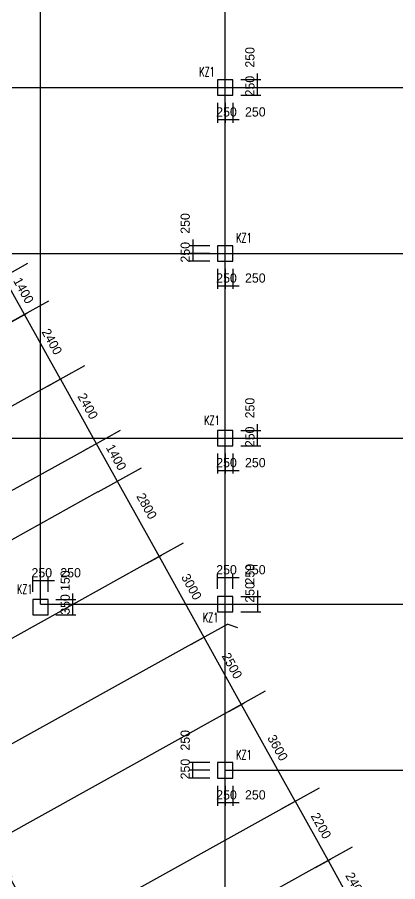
# Model space of a CAD drawing. Extents: x 387171 to 699106, y 11966 to 245688.
# Drawn here: x 517902 to 530258, y 107467 to 135566 of the extents above; entities that cross this region are included whole.
import ezdxf

# ---------------------------------------------------------------- set-up
doc = ezdxf.new("R2010")
doc.units = 0
doc.header["$LTSCALE"] = 100
doc.header["$MEASUREMENT"] = 0
for name, color, linetype in [('COLU', 7, 'Continuous'), ('DIM', 3, 'Continuous'), ('DOTE', 253, 'Continuous'), ('L-AXIS', 3, 'Continuous'), ('NUM', 7, 'Continuous'), ('小尺寸', 4, 'Continuous')]:
    doc.layers.add(name, color=color, linetype=linetype)
doc.styles.add('hztxt', font='hztxt')
doc.styles.get("Standard").update_dxf_attribs({"font": 'standard'})
doc.dimstyles.get("Standard").update_dxf_attribs({"dimtxt": 300, "dimasz": 100, "dimexe": 100, "dimexo": 250, "dimgap": 100, "dimtad": 0, "dimtoh": 1, "dimdec": 0, "dimdsep": 46, "dimcen": 0.09, "dimclrt": 7, "dimadec": 0, "dimazin": 0, "dimtfac": 1, "dimtdec": 4, "dimtofl": 0, "dimtmove": 0, "dimatfit": 3, "dimfxl": 1, "dimtolj": 1, "dimtzin": 0, "dimarcsym": 0})

# ---------------------------------------------------------------- blocks, each defined once
blk = doc.blocks.new('*D3663')
at = {"layer": 'L-AXIS', "color": 0, "linetype": 'ByBlock', "lineweight": -2}
for p, q in [((526521, 109854), (527016, 110128)), ((526929, 110080), (527997, 108156)), ((527588, 107929), (528084, 108205))]:
    blk.add_line(p, q, dxfattribs=at)
for points in [[(526929, 110080), (526992, 110000), (526963, 109984)], [(527997, 108156), (527934, 108236), (527963, 108252)]]:
    blk.add_solid(points, dxfattribs=at)
at = {"layer": 'L-AXIS', "color": 7, "linetype": 'Continuous', "lineweight": -2, "insert": (527769, 109288), "char_height": 300, "width": 780, "attachment_point": 5, "rotation": 299.0454, "style": 'hztxt'}
blk.add_mtext('2200', dxfattribs=at)
blk = doc.blocks.new('*D4112')
at = {"layer": 'L-AXIS', "color": 0, "linetype": 'ByBlock', "lineweight": -2}
for p, q in [((527588, 107929), (528082, 108204)), ((527995, 108155), (529160, 106057)), ((528753, 105831), (529247, 106106))]:
    blk.add_line(p, q, dxfattribs=at)
for points in [[(527995, 108155), (528058, 108076), (528029, 108060)], [(529160, 106057), (529097, 106137), (529126, 106153)]]:
    blk.add_solid(points, dxfattribs=at)
at = {"layer": 'L-AXIS', "color": 7, "linetype": 'Continuous', "lineweight": -2, "insert": (528893, 107350), "char_height": 300, "width": 785, "attachment_point": 5, "rotation": 299.0454, "style": 'hztxt'}
blk.add_mtext('2400', dxfattribs=at)
blk = doc.blocks.new('*D1820')
at = {"layer": 'L-AXIS', "color": 0, "linetype": 'ByBlock', "lineweight": -2}
for p, q in [((517732, 125676), (518226, 125951)), ((519304, 123804), (518139, 125902)), ((518897, 123578), (519392, 123853))]:
    blk.add_line(p, q, dxfattribs=at)
for points in [[(518139, 125902), (518202, 125823), (518173, 125807)], [(519304, 123804), (519241, 123884), (519270, 123900)]]:
    blk.add_solid(points, dxfattribs=at)
at = {"layer": 'L-AXIS', "color": 7, "linetype": 'Continuous', "lineweight": -2, "insert": (519028, 125023), "char_height": 300, "width": 785, "attachment_point": 5, "rotation": 299.0454, "style": 'hztxt'}
blk.add_mtext('2400', dxfattribs=at)
blk = doc.blocks.new('*D4188')
at = {"layer": 'L-AXIS', "color": 0, "linetype": 'ByBlock', "lineweight": -2}
for p, q in [((520062, 121480), (520557, 121755)), ((520469, 121706), (521149, 120482)), ((520742, 120256), (521237, 120531))]:
    blk.add_line(p, q, dxfattribs=at)
for points in [[(520469, 121706), (520533, 121627), (520503, 121611)], [(521149, 120482), (521086, 120561), (521115, 120578)]]:
    blk.add_solid(points, dxfattribs=at)
at = {"layer": 'L-AXIS', "color": 7, "linetype": 'Continuous', "lineweight": -2, "insert": (521115, 121264), "char_height": 300, "width": 695, "attachment_point": 5, "rotation": 299.0454, "style": 'hztxt'}
blk.add_mtext('1400', dxfattribs=at)
blk = doc.blocks.new('*D4152')
at = {"layer": 'L-AXIS', "color": 0, "linetype": 'ByBlock', "lineweight": -2}
for p, q in [((518897, 123578), (519392, 123853)), ((519304, 123804), (520469, 121706)), ((520062, 121480), (520557, 121755))]:
    blk.add_line(p, q, dxfattribs=at)
for points in [[(519304, 123804), (519367, 123725), (519338, 123709)], [(520469, 121706), (520406, 121785), (520435, 121802)]]:
    blk.add_solid(points, dxfattribs=at)
at = {"layer": 'L-AXIS', "color": 7, "linetype": 'Continuous', "lineweight": -2, "insert": (520193, 122925), "char_height": 300, "width": 785, "attachment_point": 5, "rotation": 299.0454, "style": 'hztxt'}
blk.add_mtext('2400', dxfattribs=at)
blk = doc.blocks.new('*D12')
at = {"layer": 'L-AXIS', "color": 0, "linetype": 'ByBlock', "lineweight": -2}
for p, q in [((522101, 117808), (522596, 118083)), ((522509, 118034), (523965, 115412)), ((523558, 115185), (524053, 115460))]:
    blk.add_line(p, q, dxfattribs=at)
for points in [[(522509, 118034), (522572, 117955), (522543, 117939)], [(523965, 115412), (523902, 115491), (523931, 115507)]]:
    blk.add_solid(points, dxfattribs=at)
at = {"layer": 'L-AXIS', "color": 7, "linetype": 'Continuous', "lineweight": -2, "insert": (523561, 117053), "char_height": 300, "width": 780, "attachment_point": 5, "rotation": 299.0454, "style": 'hztxt'}
blk.add_mtext('3000', dxfattribs=at)
blk = doc.blocks.new('*D272')
at = {"layer": 'L-AXIS', "color": 0, "linetype": 'ByBlock', "lineweight": -2}
for p, q in [((523558, 115185), (524053, 115460)), ((523965, 115412), (525179, 113226)), ((524772, 113000), (525266, 113275))]:
    blk.add_line(p, q, dxfattribs=at)
for points in [[(523965, 115412), (524028, 115332), (523999, 115316)], [(525179, 113226), (525116, 113305), (525145, 113321)]]:
    blk.add_solid(points, dxfattribs=at)
at = {"layer": 'L-AXIS', "color": 7, "linetype": 'Continuous', "lineweight": -2, "insert": (524878, 114489), "char_height": 300, "width": 780, "attachment_point": 5, "rotation": 299.0454, "style": 'hztxt'}
blk.add_mtext('2500', dxfattribs=at)
blk = doc.blocks.new('*D484')
at = {"layer": 'L-AXIS', "color": 0, "linetype": 'ByBlock', "lineweight": -2}
for p, q in [((524772, 113000), (525266, 113275)), ((525179, 113226), (526927, 110079)), ((526519, 109853), (527014, 110127))]:
    blk.add_line(p, q, dxfattribs=at)
for points in [[(525179, 113226), (525242, 113147), (525213, 113130)], [(526927, 110079), (526864, 110158), (526893, 110174)]]:
    blk.add_solid(points, dxfattribs=at)
at = {"layer": 'L-AXIS', "color": 7, "linetype": 'Continuous', "lineweight": -2, "insert": (526359, 111822), "char_height": 300, "width": 775, "attachment_point": 5, "rotation": 299.0454, "style": 'hztxt'}
blk.add_mtext('3600', dxfattribs=at)
blk = doc.blocks.new('*D3235')
at = {"layer": 'L-AXIS', "color": 0, "linetype": 'ByBlock', "lineweight": -2}
for p, q in [((520742, 120256), (521237, 120531)), ((521149, 120482), (522508, 118034)), ((522101, 117808), (522596, 118083))]:
    blk.add_line(p, q, dxfattribs=at)
for points in [[(521149, 120482), (521212, 120403), (521183, 120387)], [(522508, 118034), (522445, 118114), (522474, 118130)]]:
    blk.add_solid(points, dxfattribs=at)
at = {"layer": 'L-AXIS', "color": 7, "linetype": 'Continuous', "lineweight": -2, "insert": (522105, 119676), "char_height": 300, "width": 780, "attachment_point": 5, "rotation": 299.0454, "style": 'hztxt'}
blk.add_mtext('2800', dxfattribs=at)
blk = doc.blocks.new('*D3917')
at = {"layer": 'L-AXIS', "color": 0, "linetype": 'ByBlock', "lineweight": -2}
for p, q in [((517052, 126900), (517547, 127175)), ((518139, 125902), (517459, 127126)), ((517732, 125676), (518226, 125951))]:
    blk.add_line(p, q, dxfattribs=at)
for points in [[(517459, 127126), (517522, 127047), (517493, 127031)], [(518139, 125902), (518076, 125982), (518105, 125998)]]:
    blk.add_solid(points, dxfattribs=at)
at = {"layer": 'L-AXIS', "color": 7, "linetype": 'Continuous', "lineweight": -2, "insert": (518105, 126684), "char_height": 300, "width": 695, "attachment_point": 5, "rotation": 299.0454, "style": 'hztxt'}
blk.add_mtext('1400', dxfattribs=at)
blk = doc.blocks.new('*D1040')
at = {"layer": '小尺寸', "color": 0, "linetype": 'ByBlock', "lineweight": -2}
for p, q in [((517429, 107493), (517735, 107662)), ((517648, 107614), (517866, 107220)), ((517648, 107099), (517954, 107269))]:
    blk.add_line(p, q, dxfattribs=at)
for points in [[(517648, 107614), (517711, 107535), (517682, 107518)], [(517866, 107220), (517803, 107300), (517832, 107316)]]:
    blk.add_solid(points, dxfattribs=at)
at = {"layer": '小尺寸', "color": 7, "linetype": 'Continuous', "lineweight": -2, "insert": (518274, 107002), "char_height": 300, "width": 576.67, "attachment_point": 5, "rotation": 299.0454, "style": 'hztxt'}
blk.add_mtext('450', dxfattribs=at)
blk = doc.blocks.new('*D3163')
at = {"layer": 'DIM', "color": 0, "linetype": 'ByBlock', "lineweight": -2}
for p, q in [((524408, 132788), (524408, 132138)), ((524658, 132788), (524658, 132138)), ((524408, 132238), (524658, 132238))]:
    blk.add_line(p, q, dxfattribs=at)
for points in [[(524408, 132238), (524508, 132255), (524508, 132221)], [(524658, 132238), (524558, 132221), (524558, 132255)]]:
    blk.add_solid(points, dxfattribs=at)
at = {"layer": 'DIM', "color": 7, "linetype": 'Continuous', "lineweight": -2, "insert": (524698, 132488), "char_height": 300, "width": 566.67, "attachment_point": 5, "style": 'hztxt'}
blk.add_mtext('250', dxfattribs=at)
blk = doc.blocks.new('*D3405')
at = {"layer": 'DIM', "color": 0, "linetype": 'ByBlock', "lineweight": -2}
for p, q in [((524658, 132788), (524658, 132138)), ((524908, 132788), (524908, 132138)), ((524458, 132238), (525108, 132238))]:
    blk.add_line(p, q, dxfattribs=at)
for points in [[(524658, 132238), (524558, 132221), (524558, 132255)], [(524908, 132238), (525008, 132255), (525008, 132221)]]:
    blk.add_solid(points, dxfattribs=at)
at = {"layer": 'DIM', "color": 7, "linetype": 'Continuous', "lineweight": -2, "insert": (525634, 132488), "char_height": 300, "width": 566.67, "attachment_point": 5, "style": 'hztxt'}
blk.add_mtext('250', dxfattribs=at)
blk = doc.blocks.new('*D3867')
at = {"layer": 'DIM', "color": 0, "linetype": 'ByBlock', "lineweight": -2}
for p, q in [((525158, 133288), (525808, 133288)), ((525708, 133038), (525708, 133288)), ((525158, 133038), (525808, 133038))]:
    blk.add_line(p, q, dxfattribs=at)
for points in [[(525708, 133288), (525725, 133188), (525691, 133188)], [(525708, 133038), (525691, 133138), (525725, 133138)]]:
    blk.add_solid(points, dxfattribs=at)
at = {"layer": 'DIM', "color": 7, "linetype": 'Continuous', "lineweight": -2, "insert": (525458, 133328), "char_height": 300, "width": 566.67, "attachment_point": 5, "rotation": 90, "style": 'hztxt'}
blk.add_mtext('250', dxfattribs=at)
blk = doc.blocks.new('*D4107')
at = {"layer": 'DIM', "color": 0, "linetype": 'ByBlock', "lineweight": -2}
for p, q in [((525158, 133538), (525808, 133538)), ((525708, 133088), (525708, 133738)), ((525158, 133288), (525808, 133288))]:
    blk.add_line(p, q, dxfattribs=at)
for points in [[(525708, 133538), (525691, 133638), (525725, 133638)], [(525708, 133288), (525725, 133188), (525691, 133188)]]:
    blk.add_solid(points, dxfattribs=at)
at = {"layer": 'DIM', "color": 7, "linetype": 'Continuous', "lineweight": -2, "insert": (525458, 134264), "char_height": 300, "width": 566.67, "attachment_point": 5, "rotation": 90, "style": 'hztxt'}
blk.add_mtext('250', dxfattribs=at)
blk = doc.blocks.new('*D1122')
at = {"layer": 'DIM', "color": 0, "linetype": 'ByBlock', "lineweight": -2}
for p, q in [((518408, 116888), (518408, 117358)), ((518408, 117258), (518658, 117258)), ((518658, 116888), (518658, 117358))]:
    blk.add_line(p, q, dxfattribs=at)
for points in [[(518408, 117258), (518508, 117275), (518508, 117242)], [(518658, 117258), (518558, 117242), (518558, 117275)]]:
    blk.add_solid(points, dxfattribs=at)
at = {"layer": 'DIM', "color": 7, "linetype": 'Continuous', "lineweight": -2, "insert": (518698, 117508), "char_height": 300, "width": 566.67, "attachment_point": 5, "style": 'hztxt'}
blk.add_mtext('250', dxfattribs=at)
blk = doc.blocks.new('*D1382')
at = {"layer": 'DIM', "color": 0, "linetype": 'ByBlock', "lineweight": -2}
for p, q in [((518458, 117258), (519108, 117258)), ((518658, 116888), (518658, 117358)), ((518908, 116888), (518908, 117358))]:
    blk.add_line(p, q, dxfattribs=at)
for points in [[(518658, 117258), (518558, 117242), (518558, 117275)], [(518908, 117258), (519008, 117275), (519008, 117242)]]:
    blk.add_solid(points, dxfattribs=at)
at = {"layer": 'DIM', "color": 7, "linetype": 'Continuous', "lineweight": -2, "insert": (519634, 117508), "char_height": 300, "width": 566.67, "attachment_point": 5, "style": 'hztxt'}
blk.add_mtext('250', dxfattribs=at)
blk = doc.blocks.new('*D1596')
at = {"layer": 'DIM', "color": 0, "linetype": 'ByBlock', "lineweight": -2}
for p, q in [((519158, 116488), (519808, 116488)), ((519708, 116138), (519708, 116488)), ((519158, 116138), (519808, 116138))]:
    blk.add_line(p, q, dxfattribs=at)
for points in [[(519708, 116488), (519725, 116388), (519691, 116388)], [(519708, 116138), (519691, 116238), (519725, 116238)]]:
    blk.add_solid(points, dxfattribs=at)
at = {"layer": 'DIM', "color": 7, "linetype": 'Continuous', "lineweight": -2, "insert": (519458, 116478), "char_height": 300, "width": 566.67, "attachment_point": 5, "rotation": 90, "style": 'hztxt'}
blk.add_mtext('350', dxfattribs=at)
blk = doc.blocks.new('*D1556')
at = {"layer": 'DIM', "color": 0, "linetype": 'ByBlock', "lineweight": -2}
for p, q in [((519158, 116638), (519808, 116638)), ((519708, 116288), (519708, 116838)), ((519158, 116488), (519808, 116488))]:
    blk.add_line(p, q, dxfattribs=at)
for points in [[(519708, 116638), (519691, 116738), (519725, 116738)], [(519708, 116488), (519725, 116388), (519691, 116388)]]:
    blk.add_solid(points, dxfattribs=at)
at = {"layer": 'DIM', "color": 7, "linetype": 'Continuous', "lineweight": -2, "insert": (519458, 117253), "char_height": 300, "width": 476.67, "attachment_point": 5, "rotation": 90, "style": 'hztxt'}
blk.add_mtext('150', dxfattribs=at)
blk = doc.blocks.new('*D3607')
at = {"layer": 'DIM', "color": 0, "linetype": 'ByBlock', "lineweight": -2}
for p, q in [((524158, 128138), (523508, 128138)), ((523608, 128338), (523608, 127688)), ((524158, 127888), (523508, 127888))]:
    blk.add_line(p, q, dxfattribs=at)
for points in [[(523608, 128138), (523591, 128238), (523625, 128238)], [(523608, 127888), (523625, 127788), (523591, 127788)]]:
    blk.add_solid(points, dxfattribs=at)
at = {"layer": 'DIM', "color": 7, "linetype": 'Continuous', "lineweight": -2, "insert": (523358, 128864), "char_height": 300, "width": 566.67, "attachment_point": 5, "rotation": 90, "style": 'hztxt'}
blk.add_mtext('250', dxfattribs=at)
blk = doc.blocks.new('*D4104')
at = {"layer": 'DIM', "color": 0, "linetype": 'ByBlock', "lineweight": -2}
for p, q in [((524158, 127888), (523508, 127888)), ((523608, 127888), (523608, 127638)), ((524158, 127638), (523508, 127638))]:
    blk.add_line(p, q, dxfattribs=at)
for points in [[(523608, 127888), (523625, 127788), (523591, 127788)], [(523608, 127638), (523591, 127738), (523625, 127738)]]:
    blk.add_solid(points, dxfattribs=at)
at = {"layer": 'DIM', "color": 7, "linetype": 'Continuous', "lineweight": -2, "insert": (523358, 127928), "char_height": 300, "width": 566.67, "attachment_point": 5, "rotation": 90, "style": 'hztxt'}
blk.add_mtext('250', dxfattribs=at)
blk = doc.blocks.new('*D2200')
at = {"layer": 'DIM', "color": 0, "linetype": 'ByBlock', "lineweight": -2}
for p, q in [((524408, 127388), (524408, 126738)), ((524658, 127388), (524658, 126738)), ((524408, 126838), (524658, 126838))]:
    blk.add_line(p, q, dxfattribs=at)
for points in [[(524408, 126838), (524508, 126855), (524508, 126821)], [(524658, 126838), (524558, 126821), (524558, 126855)]]:
    blk.add_solid(points, dxfattribs=at)
at = {"layer": 'DIM', "color": 7, "linetype": 'Continuous', "lineweight": -2, "insert": (524698, 127088), "char_height": 300, "width": 566.67, "attachment_point": 5, "style": 'hztxt'}
blk.add_mtext('250', dxfattribs=at)
blk = doc.blocks.new('*D2431')
at = {"layer": 'DIM', "color": 0, "linetype": 'ByBlock', "lineweight": -2}
for p, q in [((524658, 127388), (524658, 126738)), ((524908, 127388), (524908, 126738)), ((524458, 126838), (525108, 126838))]:
    blk.add_line(p, q, dxfattribs=at)
for points in [[(524658, 126838), (524558, 126821), (524558, 126855)], [(524908, 126838), (525008, 126855), (525008, 126821)]]:
    blk.add_solid(points, dxfattribs=at)
at = {"layer": 'DIM', "color": 7, "linetype": 'Continuous', "lineweight": -2, "insert": (525634, 127088), "char_height": 300, "width": 566.67, "attachment_point": 5, "style": 'hztxt'}
blk.add_mtext('250', dxfattribs=at)
blk = doc.blocks.new('*D3362')
at = {"layer": 'DIM', "color": 0, "linetype": 'ByBlock', "lineweight": -2}
for p, q in [((524408, 121388), (524408, 120738)), ((524658, 121388), (524658, 120738)), ((524408, 120838), (524658, 120838))]:
    blk.add_line(p, q, dxfattribs=at)
for points in [[(524408, 120838), (524508, 120855), (524508, 120821)], [(524658, 120838), (524558, 120821), (524558, 120855)]]:
    blk.add_solid(points, dxfattribs=at)
at = {"layer": 'DIM', "color": 7, "linetype": 'Continuous', "lineweight": -2, "insert": (524698, 121088), "char_height": 300, "width": 566.67, "attachment_point": 5, "style": 'hztxt'}
blk.add_mtext('250', dxfattribs=at)
blk = doc.blocks.new('*D1692')
at = {"layer": 'DIM', "color": 0, "linetype": 'ByBlock', "lineweight": -2}
for p, q in [((524658, 121388), (524658, 120738)), ((524908, 121388), (524908, 120738)), ((524458, 120838), (525108, 120838))]:
    blk.add_line(p, q, dxfattribs=at)
for points in [[(524658, 120838), (524558, 120821), (524558, 120855)], [(524908, 120838), (525008, 120855), (525008, 120821)]]:
    blk.add_solid(points, dxfattribs=at)
at = {"layer": 'DIM', "color": 7, "linetype": 'Continuous', "lineweight": -2, "insert": (525634, 121088), "char_height": 300, "width": 566.67, "attachment_point": 5, "style": 'hztxt'}
blk.add_mtext('250', dxfattribs=at)
blk = doc.blocks.new('*D1945')
at = {"layer": 'DIM', "color": 0, "linetype": 'ByBlock', "lineweight": -2}
for p, q in [((525158, 121888), (525808, 121888)), ((525708, 121638), (525708, 121888)), ((525158, 121638), (525808, 121638))]:
    blk.add_line(p, q, dxfattribs=at)
for points in [[(525708, 121888), (525725, 121788), (525691, 121788)], [(525708, 121638), (525691, 121738), (525725, 121738)]]:
    blk.add_solid(points, dxfattribs=at)
at = {"layer": 'DIM', "color": 7, "linetype": 'Continuous', "lineweight": -2, "insert": (525458, 121928), "char_height": 300, "width": 566.67, "attachment_point": 5, "rotation": 90, "style": 'hztxt'}
blk.add_mtext('250', dxfattribs=at)
blk = doc.blocks.new('*D2163')
at = {"layer": 'DIM', "color": 0, "linetype": 'ByBlock', "lineweight": -2}
for p, q in [((525708, 121688), (525708, 122338)), ((525158, 122138), (525808, 122138)), ((525158, 121888), (525808, 121888))]:
    blk.add_line(p, q, dxfattribs=at)
for points in [[(525708, 122138), (525691, 122238), (525725, 122238)], [(525708, 121888), (525725, 121788), (525691, 121788)]]:
    blk.add_solid(points, dxfattribs=at)
at = {"layer": 'DIM', "color": 7, "linetype": 'Continuous', "lineweight": -2, "insert": (525458, 122864), "char_height": 300, "width": 566.67, "attachment_point": 5, "rotation": 90, "style": 'hztxt'}
blk.add_mtext('250', dxfattribs=at)
blk = doc.blocks.new('*D1101')
at = {"layer": 'DIM', "color": 0, "linetype": 'ByBlock', "lineweight": -2}
for p, q in [((525708, 116938), (525708, 116288)), ((525158, 116738), (525808, 116738)), ((525158, 116488), (525808, 116488))]:
    blk.add_line(p, q, dxfattribs=at)
for points in [[(525708, 116738), (525691, 116838), (525725, 116838)], [(525708, 116488), (525725, 116388), (525691, 116388)]]:
    blk.add_solid(points, dxfattribs=at)
at = {"layer": 'DIM', "color": 7, "linetype": 'Continuous', "lineweight": -2, "insert": (525458, 117464), "char_height": 300, "width": 566.67, "attachment_point": 5, "rotation": 90, "style": 'hztxt'}
blk.add_mtext('250', dxfattribs=at)
blk = doc.blocks.new('*D1328')
at = {"layer": 'DIM', "color": 0, "linetype": 'ByBlock', "lineweight": -2}
for p, q in [((525158, 116488), (525808, 116488)), ((525708, 116488), (525708, 116238)), ((525158, 116238), (525808, 116238))]:
    blk.add_line(p, q, dxfattribs=at)
for points in [[(525708, 116488), (525725, 116388), (525691, 116388)], [(525708, 116238), (525691, 116338), (525725, 116338)]]:
    blk.add_solid(points, dxfattribs=at)
at = {"layer": 'DIM', "color": 7, "linetype": 'Continuous', "lineweight": -2, "insert": (525458, 116871), "char_height": 300, "width": 566.67, "attachment_point": 5, "rotation": 90, "style": 'hztxt'}
blk.add_mtext('250', dxfattribs=at)
blk = doc.blocks.new('*D1313')
at = {"layer": 'DIM', "color": 0, "linetype": 'ByBlock', "lineweight": -2}
for p, q in [((524408, 116988), (524408, 117456)), ((524658, 116988), (524658, 117456)), ((524408, 117356), (524658, 117356))]:
    blk.add_line(p, q, dxfattribs=at)
for points in [[(524408, 117356), (524508, 117373), (524508, 117340)], [(524658, 117356), (524558, 117340), (524558, 117373)]]:
    blk.add_solid(points, dxfattribs=at)
at = {"layer": 'DIM', "color": 7, "linetype": 'Continuous', "lineweight": -2, "insert": (524698, 117606), "char_height": 300, "width": 566.67, "attachment_point": 5, "style": 'hztxt'}
blk.add_mtext('250', dxfattribs=at)
blk = doc.blocks.new('*D3696')
at = {"layer": 'DIM', "color": 0, "linetype": 'ByBlock', "lineweight": -2}
for p, q in [((524658, 116988), (524658, 117456)), ((524908, 116988), (524908, 117456)), ((524458, 117356), (525108, 117356))]:
    blk.add_line(p, q, dxfattribs=at)
for points in [[(524658, 117356), (524558, 117340), (524558, 117373)], [(524908, 117356), (525008, 117373), (525008, 117340)]]:
    blk.add_solid(points, dxfattribs=at)
at = {"layer": 'DIM', "color": 7, "linetype": 'Continuous', "lineweight": -2, "insert": (525634, 117606), "char_height": 300, "width": 566.67, "attachment_point": 5, "style": 'hztxt'}
blk.add_mtext('250', dxfattribs=at)
blk = doc.blocks.new('*D1631')
at = {"layer": 'DIM', "color": 0, "linetype": 'ByBlock', "lineweight": -2}
for p, q in [((524408, 110588), (524408, 109938)), ((524658, 110588), (524658, 109938)), ((524408, 110038), (524658, 110038))]:
    blk.add_line(p, q, dxfattribs=at)
for points in [[(524408, 110038), (524508, 110055), (524508, 110021)], [(524658, 110038), (524558, 110021), (524558, 110055)]]:
    blk.add_solid(points, dxfattribs=at)
at = {"layer": 'DIM', "color": 7, "linetype": 'Continuous', "lineweight": -2, "insert": (524698, 110288), "char_height": 300, "width": 566.67, "attachment_point": 5, "style": 'hztxt'}
blk.add_mtext('250', dxfattribs=at)
blk = doc.blocks.new('*D1892')
at = {"layer": 'DIM', "color": 0, "linetype": 'ByBlock', "lineweight": -2}
for p, q in [((524658, 110588), (524658, 109938)), ((524908, 110588), (524908, 109938)), ((524458, 110038), (525108, 110038))]:
    blk.add_line(p, q, dxfattribs=at)
for points in [[(524658, 110038), (524558, 110021), (524558, 110055)], [(524908, 110038), (525008, 110055), (525008, 110021)]]:
    blk.add_solid(points, dxfattribs=at)
at = {"layer": 'DIM', "color": 7, "linetype": 'Continuous', "lineweight": -2, "insert": (525634, 110288), "char_height": 300, "width": 566.67, "attachment_point": 5, "style": 'hztxt'}
blk.add_mtext('250', dxfattribs=at)
blk = doc.blocks.new('*D2114')
at = {"layer": 'DIM', "color": 0, "linetype": 'ByBlock', "lineweight": -2}
for p, q in [((524158, 111088), (523508, 111088)), ((523608, 110838), (523608, 111088)), ((524158, 110838), (523508, 110838))]:
    blk.add_line(p, q, dxfattribs=at)
for points in [[(523608, 111088), (523625, 110988), (523591, 110988)], [(523608, 110838), (523591, 110938), (523625, 110938)]]:
    blk.add_solid(points, dxfattribs=at)
at = {"layer": 'DIM', "color": 7, "linetype": 'Continuous', "lineweight": -2, "insert": (523358, 111128), "char_height": 300, "width": 566.67, "attachment_point": 5, "rotation": 90, "style": 'hztxt'}
blk.add_mtext('250', dxfattribs=at)
blk = doc.blocks.new('*D383')
at = {"layer": 'DIM', "color": 0, "linetype": 'ByBlock', "lineweight": -2}
for p, q in [((524158, 111338), (523508, 111338)), ((523608, 111088), (523608, 111338)), ((524158, 111088), (523508, 111088))]:
    blk.add_line(p, q, dxfattribs=at)
for points in [[(523608, 111338), (523625, 111238), (523591, 111238)], [(523608, 111088), (523591, 111188), (523625, 111188)]]:
    blk.add_solid(points, dxfattribs=at)
at = {"layer": 'DIM', "color": 7, "linetype": 'Continuous', "lineweight": -2, "insert": (523358, 112064), "char_height": 300, "width": 566.67, "attachment_point": 5, "rotation": 90, "style": 'hztxt'}
blk.add_mtext('250', dxfattribs=at)

msp = doc.modelspace()

# ---------------------------------------------------------------- linework, layer by layer
at = {"layer": 'COLU'}
for points in [[(524408.1, 133037.9), (524908.1, 133037.9), (524908.1, 133537.9), (524408.1, 133537.9)], [(524408.1, 127637.9), (524908.1, 127637.9), (524908.1, 128137.9), (524408.1, 128137.9)], [(524408.1, 121637.9), (524908.1, 121637.9), (524908.1, 122137.9), (524408.1, 122137.9)], [(518408.1, 116137.9), (518908.1, 116137.9), (518908.1, 116637.9), (518408.1, 116637.9)], [(524408.1, 116237.9), (524908.1, 116237.9), (524908.1, 116737.9), (524408.1, 116737.9)], [(524408.1, 110837.9), (524908.1, 110837.9), (524908.1, 111337.9), (524408.1, 111337.9)]]:
    msp.add_lwpolyline(points, close=True, dxfattribs=at)
at = {"layer": 'DOTE'}
for p, q in [((524658.1, 100087.9), (524658.1, 155487.9)), ((518658.1, 116487.9), (518658.1, 146357.9)), ((508458.1, 133287.9), (585258.1, 133287.9)), ((510308.1, 127887.9), (579258.1, 127887.9)), ((518678.5, 123456.7), (501899.6, 114138.6)), ((516558.1, 121887.9), (579258.1, 121887.9)), ((519843.8, 121358.5), (507873.1, 114710.7)), ((520522, 120137.3), (512488.1, 115669.3)), ((521882.9, 117686.8), (509912.2, 111038.9)), ((518658.1, 116487.9), (596358.1, 116487.9)), ((523339.4, 115064.1), (499320.8, 101725.4)), ((524551.6, 112881.2), (516517.8, 108413.1)), ((524658.1, 111087.9), (596358.1, 111087.9)), ((526300.9, 109731.2), (502282.3, 96392.6)), ((527369, 107807.9), (520381.5, 103927.4))]:
    msp.add_line(p, q, dxfattribs=at)
at = {"layer": 'L-AXIS'}
for p, q in [((518237.7, 127558.5), (516833.6, 126778.8)), ((518917.4, 126334.6), (517513.3, 125554.9)), ((520082.6, 124236.4), (518678.5, 123456.7)), ((521247.8, 122138.3), (519843.8, 121358.5)), ((521927.5, 120914.3), (520523.5, 120134.6)), ((523286.8, 118466.7), (521882.7, 117687)), ((524743.4, 115843.8), (523339.4, 115064.1)), ((524743.4, 115843.8), (525052.6, 115726.2)), ((525957.2, 113658.2), (524553.1, 112878.5)), ((527705, 110510.9), (526300.9, 109731.2)), ((528775, 108588.7), (527371, 107809))]:
    msp.add_line(p, q, dxfattribs=at)

# ---------------------------------------------------------------- texts
at = {"layer": 'NUM', "color": 200, "width": 0.7}
for p in [(523813.3, 133644), (525014.1, 128244), (523975.4, 122313.7), (517892.5, 116827), (523930.5, 115906.4), (525014.1, 111444)]:
    msp.add_text('KZ1', height=300, dxfattribs=at).set_placement(p)

# ---------------------------------------------------------------- dimensions: what is measured, and where the dimension line sits
at = {"layer": 'DIM', "color": 200}
for p1, p2, distance, picture, middle in [((524908.1, 133287.9), (524908.1, 133537.9), -800, '*D4107', (525458.1, 133756)), ((524908.1, 133037.9), (524908.1, 133287.9), -800, '*D3867', (525458.1, 132819.9)), ((524408.1, 133037.9), (524658.1, 133037.9), -800, '*D3163', (524190, 132487.9)), ((524658.1, 133037.9), (524908.1, 133037.9), -800, '*D3405', (525126.1, 132487.9)), ((524408.1, 128137.9), (524408.1, 127887.9), -800, '*D3607', (523358.1, 128356)), ((524408.1, 127887.9), (524408.1, 127637.9), -800, '*D4104', (523358.1, 127419.9)), ((524408.1, 127637.9), (524658.1, 127637.9), -800, '*D2200', (524190, 127087.9)), ((524658.1, 127637.9), (524908.1, 127637.9), -800, '*D2431', (525126.1, 127087.9)), ((524908.1, 121887.9), (524908.1, 122137.9), -800, '*D2163', (525458.1, 122356)), ((524908.1, 121637.9), (524908.1, 121887.9), -800, '*D1945', (525458.1, 121419.9)), ((524408.1, 121637.9), (524658.1, 121637.9), -800, '*D3362', (524190, 121087.9)), ((524658.1, 121637.9), (524908.1, 121637.9), -800, '*D1692', (525126.1, 121087.9)), ((524408.1, 116737.9), (524658.1, 116737.9), 618.5, '*D1313', (524190, 117606.5)), ((524658.1, 116737.9), (524908.1, 116737.9), 618.5, '*D3696', (525126.1, 117606.5)), ((524908.1, 116737.9), (524908.1, 116487.9), 800, '*D1101', (525458.1, 116956)), ((518408.1, 116637.9), (518658.1, 116637.9), 620.5, '*D1122', (518190, 117508.4)), ((518658.1, 116637.9), (518908.1, 116637.9), 620.5, '*D1382', (519126.1, 117508.4)), ((518908.1, 116487.9), (518908.1, 116637.9), -800, '*D1556', (519458.1, 116839.9)), ((524908.1, 116487.9), (524908.1, 116237.9), 800, '*D1328', (525458.1, 116362.9)), ((518908.1, 116137.9), (518908.1, 116487.9), -800, '*D1596', (519458.1, 115919.9)), ((524408.1, 111087.9), (524408.1, 111337.9), 800, '*D383', (523358.1, 111556)), ((524408.1, 110837.9), (524408.1, 111087.9), 800, '*D2114', (523358.1, 110619.9)), ((524408.1, 110837.9), (524658.1, 110837.9), -800, '*D1631', (524190, 110287.9)), ((524658.1, 110837.9), (524908.1, 110837.9), -800, '*D1892', (525126.1, 110287.9))]:
    dim = msp.add_aligned_dim(p1=p1, p2=p2, distance=distance, dimstyle='Standard', dxfattribs=at)
    dim.commit()
    dim.dimension.update_dxf_attribs({"geometry": picture, "text_midpoint": middle})
at = {"layer": 'L-AXIS'}
for base, p1, p2, angle, picture, middle in [((517459.4, 127126.3), (517513.3, 125554.9), (516833.6, 126778.8), 119.04537, '*D3917', (518105.2, 126684.3)), ((518139.1, 125902.4), (518678.5, 123456.7), (517513.3, 125554.9), 119.04537, '*D1820', (519027.7, 125023.2)), ((520469.5, 121706), (518678.5, 123456.7), (519843.8, 121358.5), 299.04537, '*D4152', (520192.9, 122925)), ((521149.2, 120482.1), (519843.8, 121358.5), (520523.5, 120134.6), 299.04537, '*D4188', (521115.3, 121264)), ((522508.5, 118034.5), (520523.6, 120134.7), (521882.7, 117687), 299.04537, '*D3235', (522104.5, 119675.6)), ((523965.1, 115411.5), (521882.9, 117686.8), (523339.4, 115064.1), 299.04537, '*D12', (523561.1, 117052.7)), ((525178.8, 113226), (523339.4, 115064.1), (524553.1, 112878.5), 299.04537, '*D272', (524878, 114488.7)), ((526926.7, 110078.7), (524553.1, 112878.5), (526300.9, 109731.2), 299.04537, '*D484', (526358.7, 111822.3)), ((527996.7, 108156.5), (526302.9, 109732.3), (527369, 107807.9), 299.04537, '*D3663', (527768.6, 109288.1)), ((529160, 106057.2), (527369, 107807.9), (528534.2, 105709.7), 299.04537, '*D4112', (528893, 107350.1))]:
    dim = msp.add_linear_dim(base=base, p1=p1, p2=p2, angle=angle, dimstyle='Standard', dxfattribs=at)
    dim.commit()
    dim.dimension.update_dxf_attribs({"geometry": picture, "text_midpoint": middle})
at = {"layer": '小尺寸'}
dim = msp.add_linear_dim(base=(517866.4, 107220.5), p1=(517210.9, 107371.2), p2=(517429.3, 106977.8), angle=299.04537, dimstyle='Standard', dxfattribs=at)
dim.commit()
dim.dimension.update_dxf_attribs({"geometry": '*D1040', "text_midpoint": (517975.8, 107538.6)})

doc.saveas('drawing.dxf')
